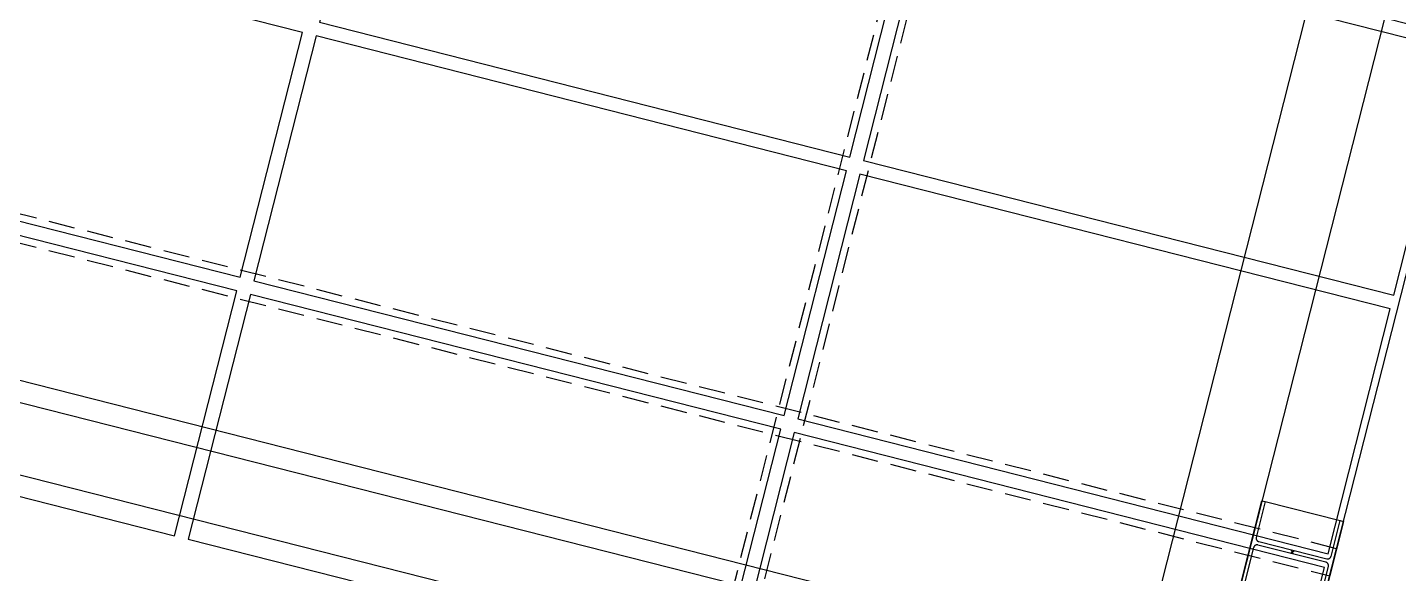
# Model space of a CAD drawing. Header units: inches. Extents: x 6322 to 85903, y -36042 to 7673.
# Drawn here: x 77726.6 to 77922, y 238.9 to 316.7 of the extents above; entities that cross this region are included whole.
import ezdxf

# ---------------------------------------------------------------- set-up
doc = ezdxf.new("R2010")
doc.units = ezdxf.units.IN
doc.header["$LTSCALE"] = 10
doc.linetypes.add('Amconstr', pattern=[9999, 9999, 0])
doc.linetypes.add('HIDDEN2', pattern=[0.1875, 0.125, -0.0625])
for name, color, linetype in [('ADSK_ASSOC_ENTITY_BACKUPS', 7, 'Continuous'), ('afaq', 6, 'Continuous'), ('PARK LINE', 2, 'Continuous'), ('SHADE COL', 7, 'Continuous'), ('SHADE I SEC BEAM', 11, 'HIDDEN2'), ('SOLAR PANEL', 10, 'Continuous'), ('WALL', 4, 'Continuous')]:
    doc.layers.add(name, color=color, linetype=linetype)

# ---------------------------------------------------------------- blocks, each defined once
blk = doc.blocks.new('A$C66fa2cac')
at = {"layer": 'SHADE COL', "color": 1, "linetype": 'Amconstr', "lineweight": 25}
for p, q in [((-5.5, 6), (5.5, 6)), ((-0.25, 0.25), (0.25, -0.25)), ((0.25, 0.25), (-0.25, -0.25)), ((5.5, -6), (-5.5, -6))]:
    blk.add_line(p, q, dxfattribs=at)
at = {"layer": 'SHADE COL', "linetype": 'Amconstr', "lineweight": 25}
blk.add_lwpolyline([(-6, -6), (-6, 6), (-5.5, 6), (-5.5, 0.75, 0.414214), (-5, 0.25), (5, 0.25, 0.414214), (5.5, 0.75), (5.5, 6), (6, 6), (6, -6), (5.5, -6), (5.5, -0.75, 0.414214), (5, -0.25), (-5, -0.25, 0.414214), (-5.5, -0.75), (-5.5, -6), (-6, -6)], format="xyb", dxfattribs=at)
blk = doc.blocks.new('*U76')
at = {"layer": 'SHADE COL', "linetype": 'Amconstr', "lineweight": 25, "xscale": -1, "rotation": 345.7461911167138}
blk.add_blockref('A$C66fa2cac', (-5.82, 1.48), dxfattribs=at)
blk = doc.blocks.new('*U105')
at = {"layer": 'SHADE COL', "color": 0, "linetype": 'ByBlock', "lineweight": -2}
blk.add_blockref('*U76', (0, 0), dxfattribs=at)
blk = doc.blocks.new('*U171')
at = {"layer": 'SOLAR PANEL'}
blk.add_lwpolyline([(-39, 18), (-39, -18), (39, -18), (39, 18)], close=True, dxfattribs=at)
blk = doc.blocks.new('*U172')
at = {"layer": 'SOLAR PANEL', "color": 0, "linetype": 'ByBlock', "lineweight": -2}
for p in [(160, 114), (80, 76), (160, 76), (0, 38), (80, 38), (160, 38), (0, 0), (80, 0), (160, 0)]:
    blk.add_blockref('*U171', p, dxfattribs=at)
blk = doc.blocks.new('*U79')
at = {"layer": 'SOLAR PANEL', "xscale": -1, "rotation": 165.7461911174656}
blk.add_blockref('*U172', (-184.49, 86.07), dxfattribs=at)
blk = doc.blocks.new('*U104')
at = {"layer": 'ADSK_ASSOC_ENTITY_BACKUPS', "linetype": 'Amconstr', "lineweight": 25}
blk.add_blockref('*U79', (0, 0), dxfattribs=at)
at = {"layer": 'SOLAR PANEL', "color": 0, "linetype": 'ByBlock', "lineweight": -2}
blk.add_blockref('*U79', (0, 0), dxfattribs=at)
blk = doc.blocks.new('*U77')
at = {"layer": 'SHADE I SEC BEAM', "ltscale": 3}
blk.add_lwpolyline([(-0.49, -1.94), (-232.13, 56.91), (-231.15, 60.78), (0.49, 1.94)], close=True, dxfattribs=at)
blk = doc.blocks.new('*U78')
at = {"layer": 'SHADE I SEC BEAM', "color": 0, "linetype": 'ByBlock', "lineweight": -2}
blk.add_blockref('*U77', (0, 0), dxfattribs=at)
blk = doc.blocks.new('*U156')
at = {"layer": 'PARK LINE', "linetype": 'Amconstr', "lineweight": 25}
blk.add_line((-22.29, 5.66), (-218.07, 55.4), dxfattribs=at)
blk = doc.blocks.new('*U157')
at = {"layer": 'PARK LINE', "color": 0, "linetype": 'ByBlock', "lineweight": -2}
blk.add_blockref('*U156', (0, 0), dxfattribs=at)
blk = doc.blocks.new('*U143')
at = {"layer": 'SHADE I SEC BEAM', "ltscale": 3}
blk.add_lwpolyline([(-119.45, -478.32), (-123.32, -477.33), (119.45, 478.32), (123.32, 477.33)], close=True, dxfattribs=at)
blk = doc.blocks.new('*U144')
at = {"layer": 'WALL', "color": 0, "linetype": 'ByBlock', "lineweight": -2}
blk.add_blockref('*U143', (127.94, -32.5), dxfattribs=at)

msp = doc.modelspace()

# ---------------------------------------------------------------- linework, layer by layer
at = {"linetype": 'Amconstr', "lineweight": 25}
msp.add_circle((60708.4733, -17819.81171), 18222, dxfattribs=at)
at = {"layer": 'afaq', "lineweight": -3}
for p, q in [((78120.87071, 1153.34289), (77884.50169, 222.89693)), ((78131.53207, 1150.6345), (77895.16305, 220.18854))]:
    msp.add_line(p, q, dxfattribs=at)
msp.add_lwpolyline([(77643.8331, -817.88721), (78397.00439, 2146.90572)], dxfattribs=at)
for points in [[(77880.20211, 112.55875), (77685.06692, 162.13059, -0.414213562), (77667.71499, 191.30096), (77682.48806, 249.45384, -0.414213562), (77711.65843, 266.80576), (77906.79363, 217.23392)], [(77882.66429, 122.2509), (77687.5291, 171.82273, -0.414213562), (77677.40714, 188.83879), (77692.1802, 246.99166, -0.414213562), (77709.19626, 257.11361), (77904.33145, 207.54178)]]:
    msp.add_lwpolyline(points, format="xyb", dxfattribs=at)

# ---------------------------------------------------------------- block references
at = {"layer": 'PARK LINE', "linetype": 'Amconstr', "lineweight": 25, "xscale": -1, "rotation": 151.4923822348115}
msp.add_blockref('*U157', (77907.53228, 220.14157), dxfattribs=at)
at = {"layer": 'SHADE COL', "linetype": 'Amconstr', "lineweight": 25, "xscale": -1, "rotation": 151.4923822349141}
msp.add_blockref('*U105', (77912.70285, 240.49507), dxfattribs=at)
at = {"layer": 'SHADE I SEC BEAM', "linetype": 'Amconstr', "lineweight": 25, "xscale": -1, "rotation": 151.4923822347902}
msp.add_blockref('*U78', (77912.70285, 240.49507), dxfattribs=at)
at = {"layer": 'SOLAR PANEL', "linetype": 'Amconstr', "lineweight": 25, "xscale": -1, "rotation": 151.4923822348075}
msp.add_blockref('*U104', (77917.38099, 258.91015), dxfattribs=at)
at = {"layer": 'WALL'}
msp.add_blockref('*U144', (77819.50465, 734.65506), dxfattribs=at)

doc.saveas('drawing.dxf')
